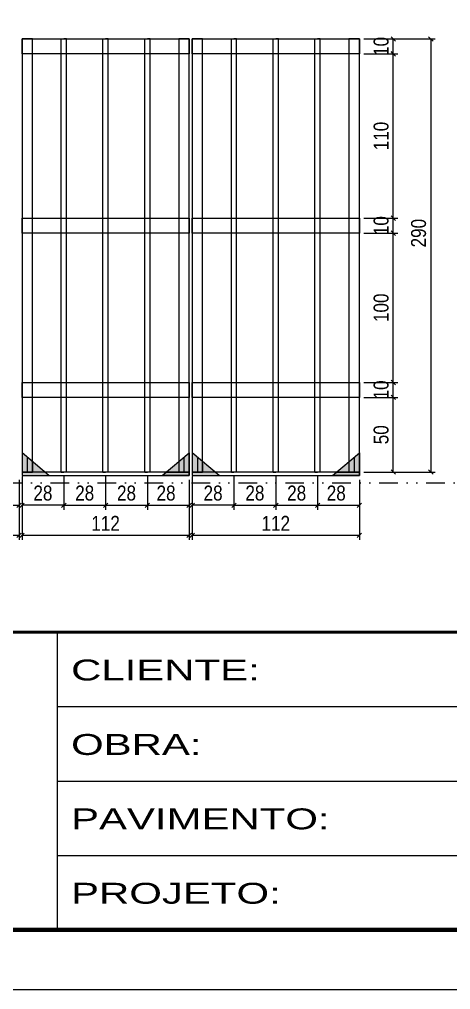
# Model space of a CAD drawing. Extents: x 14400 to 27878, y -21631 to 6985.
# Drawn here: x 19582 to 19871, y 2489 to 3139 of the extents above; entities that cross this region are included whole.
import ezdxf

# ---------------------------------------------------------------- set-up
doc = ezdxf.new("R2010")
doc.units = 0
for name, pattern in [('CONTINUO', [0]), ('DASHED', [0.75, 0.5, -0.25]), ('DIVIDE2', [0.625, 0.25, -0.125, 0, -0.125, 0, -0.125]), ('HIDDEN', [0.375, 0.25, -0.125])]:
    doc.linetypes.add(name, pattern=pattern)
for name, color, linetype in [('COTA', 241, 'Continuous'), ('Nível', 160, 'Continuous'), ('SARR_2.2x10', 60, 'Continuous'), ('SARR_3.5x7', 81, 'Continuous'), ('SARR_7x7', 40, 'Continuous')]:
    doc.layers.add(name, color=color, linetype=linetype)
for name, color, linetype, lineweight in [('Folhas', 255, 'Continuous', 9), ('Madeira', 126, 'Continuous', 18), ('Sarr 2.2x7', 40, 'Continuous', 9), ('SARRAFO DE PRESSAO', 251, 'DASHED', 9)]:
    doc.layers.add(name, color=color, linetype=linetype, lineweight=lineweight)
doc.styles.add('COTA TECNICA', font='techl___.ttf', dxfattribs={"height": 10})
doc.styles.add('Tecnologia', font='')
doc.styles.get('Tecnologia').set_extended_font_data('Forgotten Futurist')
doc.dimstyles.new('PAINEL', dxfattribs={"dimtxt": 10, "dimasz": 3, "dimexe": 3, "dimexo": 3, "dimgap": 3, "dimtad": 1, "dimdec": 1, "dimzin": 12, "dimdsep": 46, "dimtxsty": 'COTA TECNICA', "dimblk1": 'OBLIQUE', "dimblk2": 'OBLIQUE', "dimsah": 1, "dimcen": 0.9, "dimclrd": 4, "dimclre": 4, "dimclrt": 240, "dimadec": 1, "dimazin": 3, "dimtfac": 1, "dimtdec": 1, "dimtmove": 0, "dimatfit": 3, "dimfxl": 1, "dimtolj": 1, "dimtzin": 12, "dimarcsym": 0})

# ---------------------------------------------------------------- blocks, each defined once
blk = doc.blocks.new('9999999999')
at = {"color": 30, "linetype": 'CONTINUO'}
for p, q in [((98564.56, 34230.21), (98564.56, 34429.45)), ((98564.56, 34379.64), (99583.98, 34379.64)), ((98564.56, 34329.83), (99487.98, 34329.83)), ((98564.56, 34280.02), (99487.98, 34280.02))]:
    blk.add_line(p, q, dxfattribs=at)
at = {"color": 30, "linetype": 'CONTINUO', "const_width": 2}
blk.add_lwpolyline([(99583.98, 34230.21), (99583.98, 34414.45, 0.414214), (99568.98, 34429.45), (98228.98, 34429.45, 0.414214), (98213.98, 34414.45), (98213.98, 34245.21, 0.414214), (98228.98, 34230.21), (99583.98, 34230.21)], format="xyb", dxfattribs=at)
at = {"layer": 'Folhas'}
blk.add_lwpolyline([(98138.98, 34190.21), (99623.98, 34190.21), (99623.98, 35240.21), (98138.98, 35240.21)], close=True, dxfattribs=at)
at = {"layer": 'Folhas', "color": 30, "const_width": 3}
blk.add_lwpolyline([(98213.98, 34230.21), (99583.98, 34230.21), (99583.98, 35200.21), (98213.98, 35200.21)], close=True, dxfattribs=at)
at = {"layer": 'Folhas', "color": 7, "style": 'Tecnologia', "width": 1.5}
for s, p in [('CLIENTE:', (98573.65, 34397.17)), ('OBRA:', (98573.65, 34347.31)), ('PAVIMENTO:', (98573.65, 34297.5)), ('PROJETO:', (98573.65, 34247.69))]:
    blk.add_text(s, height=14, dxfattribs=at).set_placement(p)
blk = doc.blocks.new('_Oblique')
at = {"color": 0, "linetype": 'ByBlock', "lineweight": -2}
blk.add_line((-0.5, -0.5), (0.5, 0.5), dxfattribs=at)
blk = doc.blocks.new('*D6432')
at = {"layer": 'COTA', "color": 4, "lineweight": -2, "transparency": 16777216}
for p, q in [((19469.77, 2817.28), (19469.77, 2790.11)), ((19581.77, 2817.28), (19581.77, 2790.11)), ((19581.77, 2793.11), (19469.77, 2793.11))]:
    blk.add_line(p, q, dxfattribs=at)
at = {"layer": 'Defpoints', "color": 0, "transparency": 16777216}
for p in [(19469.77, 2820.28), (19581.77, 2820.28), (19469.77, 2793.11)]:
    blk.add_point(p, dxfattribs=at)
at = {"layer": 'COTA', "color": 4, "lineweight": -2, "transparency": 16777216, "xscale": 3, "yscale": 3, "zscale": 3, "rotation": 180}
blk.add_blockref('_Oblique', (19469.77, 2793.11), dxfattribs=at)
at = {"layer": 'COTA', "color": 4, "lineweight": -2, "transparency": 16777216, "xscale": 3, "yscale": 3, "zscale": 3}
blk.add_blockref('_Oblique', (19581.77, 2793.11), dxfattribs=at)
at = {"layer": 'COTA', "color": 240, "transparency": 16777216, "insert": (19525.77, 2801.17), "char_height": 10, "attachment_point": 5, "style": 'COTA TECNICA'}
blk.add_mtext('\\A1;112', dxfattribs=at)
blk = doc.blocks.new('*D6434')
at = {"layer": 'COTA', "color": 4, "lineweight": -2, "transparency": 16777216}
for p, q in [((19553.77, 2832.48), (19553.77, 2810.28)), ((19581.77, 2830.28), (19581.77, 2810.28)), ((19553.77, 2813.28), (19581.77, 2813.28))]:
    blk.add_line(p, q, dxfattribs=at)
at = {"layer": 'Defpoints', "color": 0, "transparency": 16777216}
for p in [(19553.77, 2835.48), (19581.77, 2833.28), (19581.77, 2813.28)]:
    blk.add_point(p, dxfattribs=at)
at = {"layer": 'COTA', "color": 4, "lineweight": -2, "transparency": 16777216, "xscale": 3, "yscale": 3, "zscale": 3, "rotation": 180}
blk.add_blockref('_Oblique', (19553.77, 2813.28), dxfattribs=at)
at = {"layer": 'COTA', "color": 4, "lineweight": -2, "transparency": 16777216, "xscale": 3, "yscale": 3, "zscale": 3}
blk.add_blockref('_Oblique', (19581.77, 2813.28), dxfattribs=at)
at = {"layer": 'COTA', "color": 240, "transparency": 16777216, "insert": (19566.27, 2821.38), "char_height": 10, "attachment_point": 5, "style": 'COTA TECNICA'}
blk.add_mtext('\\A1;28', dxfattribs=at)
blk = doc.blocks.new('*D6412')
at = {"layer": 'COTA', "color": 4, "lineweight": -2, "transparency": 16777216}
for p, q in [((19583.77, 2817.28), (19583.77, 2790.11)), ((19695.77, 2817.28), (19695.77, 2790.11)), ((19695.77, 2793.11), (19583.77, 2793.11))]:
    blk.add_line(p, q, dxfattribs=at)
at = {"layer": 'Defpoints', "color": 0, "transparency": 16777216}
for p in [(19583.77, 2820.28), (19695.77, 2820.28), (19583.77, 2793.11)]:
    blk.add_point(p, dxfattribs=at)
at = {"layer": 'COTA', "color": 4, "lineweight": -2, "transparency": 16777216, "xscale": 3, "yscale": 3, "zscale": 3, "rotation": 180}
blk.add_blockref('_Oblique', (19583.77, 2793.11), dxfattribs=at)
at = {"layer": 'COTA', "color": 4, "lineweight": -2, "transparency": 16777216, "xscale": 3, "yscale": 3, "zscale": 3}
blk.add_blockref('_Oblique', (19695.77, 2793.11), dxfattribs=at)
at = {"layer": 'COTA', "color": 240, "transparency": 16777216, "insert": (19639.77, 2801.17), "char_height": 10, "attachment_point": 5, "style": 'COTA TECNICA'}
blk.add_mtext('\\A1;112', dxfattribs=at)
blk = doc.blocks.new('*D6413')
at = {"layer": 'COTA', "color": 4, "lineweight": -2, "transparency": 16777216}
for p, q in [((19583.77, 2832.48), (19583.77, 2810.28)), ((19611.77, 2832.48), (19611.77, 2810.28)), ((19611.77, 2813.28), (19583.77, 2813.28))]:
    blk.add_line(p, q, dxfattribs=at)
at = {"layer": 'Defpoints', "color": 0, "transparency": 16777216}
for p in [(19583.77, 2835.48), (19611.77, 2835.48), (19583.77, 2813.28)]:
    blk.add_point(p, dxfattribs=at)
at = {"layer": 'COTA', "color": 4, "lineweight": -2, "transparency": 16777216, "xscale": 3, "yscale": 3, "zscale": 3, "rotation": 180}
blk.add_blockref('_Oblique', (19583.77, 2813.28), dxfattribs=at)
at = {"layer": 'COTA', "color": 4, "lineweight": -2, "transparency": 16777216, "xscale": 3, "yscale": 3, "zscale": 3}
blk.add_blockref('_Oblique', (19611.77, 2813.28), dxfattribs=at)
at = {"layer": 'COTA', "color": 240, "transparency": 16777216, "insert": (19597.77, 2821.38), "char_height": 10, "attachment_point": 5, "style": 'COTA TECNICA'}
blk.add_mtext('\\A1;28', dxfattribs=at)
blk = doc.blocks.new('*D6414')
at = {"layer": 'COTA', "color": 4, "lineweight": -2, "transparency": 16777216}
for p, q in [((19667.77, 2832.48), (19667.77, 2810.28)), ((19695.77, 2830.28), (19695.77, 2810.28)), ((19667.77, 2813.28), (19695.77, 2813.28))]:
    blk.add_line(p, q, dxfattribs=at)
at = {"layer": 'Defpoints', "color": 0, "transparency": 16777216}
for p in [(19667.77, 2835.48), (19695.77, 2833.28), (19695.77, 2813.28)]:
    blk.add_point(p, dxfattribs=at)
at = {"layer": 'COTA', "color": 4, "lineweight": -2, "transparency": 16777216, "xscale": 3, "yscale": 3, "zscale": 3, "rotation": 180}
blk.add_blockref('_Oblique', (19667.77, 2813.28), dxfattribs=at)
at = {"layer": 'COTA', "color": 4, "lineweight": -2, "transparency": 16777216, "xscale": 3, "yscale": 3, "zscale": 3}
blk.add_blockref('_Oblique', (19695.77, 2813.28), dxfattribs=at)
at = {"layer": 'COTA', "color": 240, "transparency": 16777216, "insert": (19680.27, 2821.38), "char_height": 10, "attachment_point": 5, "style": 'COTA TECNICA'}
blk.add_mtext('\\A1;28', dxfattribs=at)
blk = doc.blocks.new('*D6415')
at = {"layer": 'COTA', "color": 4, "lineweight": -2, "transparency": 16777216}
for p, q in [((19611.77, 2832.48), (19611.77, 2810.28)), ((19639.77, 2832.48), (19639.77, 2810.28)), ((19611.77, 2813.28), (19639.77, 2813.28))]:
    blk.add_line(p, q, dxfattribs=at)
at = {"layer": 'Defpoints', "color": 0, "transparency": 16777216}
for p in [(19611.77, 2835.48), (19639.77, 2835.48), (19639.77, 2813.28)]:
    blk.add_point(p, dxfattribs=at)
at = {"layer": 'COTA', "color": 4, "lineweight": -2, "transparency": 16777216, "xscale": 3, "yscale": 3, "zscale": 3, "rotation": 180}
blk.add_blockref('_Oblique', (19611.77, 2813.28), dxfattribs=at)
at = {"layer": 'COTA', "color": 4, "lineweight": -2, "transparency": 16777216, "xscale": 3, "yscale": 3, "zscale": 3}
blk.add_blockref('_Oblique', (19639.77, 2813.28), dxfattribs=at)
at = {"layer": 'COTA', "color": 240, "transparency": 16777216, "insert": (19625.77, 2821.38), "char_height": 10, "attachment_point": 5, "style": 'COTA TECNICA'}
blk.add_mtext('\\A1;28', dxfattribs=at)
blk = doc.blocks.new('*D6416')
at = {"layer": 'COTA', "color": 4, "lineweight": -2, "transparency": 16777216}
for p, q in [((19639.77, 2832.48), (19639.77, 2810.28)), ((19667.77, 2832.48), (19667.77, 2810.28)), ((19639.77, 2813.28), (19667.77, 2813.28))]:
    blk.add_line(p, q, dxfattribs=at)
at = {"layer": 'Defpoints', "color": 0, "transparency": 16777216}
for p in [(19639.77, 2835.48), (19667.77, 2835.48), (19667.77, 2813.28)]:
    blk.add_point(p, dxfattribs=at)
at = {"layer": 'COTA', "color": 4, "lineweight": -2, "transparency": 16777216, "xscale": 3, "yscale": 3, "zscale": 3, "rotation": 180}
blk.add_blockref('_Oblique', (19639.77, 2813.28), dxfattribs=at)
at = {"layer": 'COTA', "color": 4, "lineweight": -2, "transparency": 16777216, "xscale": 3, "yscale": 3, "zscale": 3}
blk.add_blockref('_Oblique', (19667.77, 2813.28), dxfattribs=at)
at = {"layer": 'COTA', "color": 240, "transparency": 16777216, "insert": (19653.77, 2821.38), "char_height": 10, "attachment_point": 5, "style": 'COTA TECNICA'}
blk.add_mtext('\\A1;28', dxfattribs=at)
blk = doc.blocks.new('*D6417')
at = {"layer": 'COTA', "color": 4, "lineweight": -2, "transparency": 16777216}
for p, q in [((19697.77, 2817.28), (19697.77, 2790.11)), ((19809.77, 2817.28), (19809.77, 2790.11)), ((19809.77, 2793.11), (19697.77, 2793.11))]:
    blk.add_line(p, q, dxfattribs=at)
at = {"layer": 'Defpoints', "color": 0, "transparency": 16777216}
for p in [(19697.77, 2820.28), (19809.77, 2820.28), (19697.77, 2793.11)]:
    blk.add_point(p, dxfattribs=at)
at = {"layer": 'COTA', "color": 4, "lineweight": -2, "transparency": 16777216, "xscale": 3, "yscale": 3, "zscale": 3, "rotation": 180}
blk.add_blockref('_Oblique', (19697.77, 2793.11), dxfattribs=at)
at = {"layer": 'COTA', "color": 4, "lineweight": -2, "transparency": 16777216, "xscale": 3, "yscale": 3, "zscale": 3}
blk.add_blockref('_Oblique', (19809.77, 2793.11), dxfattribs=at)
at = {"layer": 'COTA', "color": 240, "transparency": 16777216, "insert": (19753.77, 2801.17), "char_height": 10, "attachment_point": 5, "style": 'COTA TECNICA'}
blk.add_mtext('\\A1;112', dxfattribs=at)
blk = doc.blocks.new('*D6418')
at = {"layer": 'COTA', "color": 4, "lineweight": -2, "transparency": 16777216}
for p, q in [((19697.77, 2832.48), (19697.77, 2810.28)), ((19725.77, 2832.48), (19725.77, 2810.28)), ((19725.77, 2813.28), (19697.77, 2813.28))]:
    blk.add_line(p, q, dxfattribs=at)
at = {"layer": 'Defpoints', "color": 0, "transparency": 16777216}
for p in [(19697.77, 2835.48), (19725.77, 2835.48), (19697.77, 2813.28)]:
    blk.add_point(p, dxfattribs=at)
at = {"layer": 'COTA', "color": 4, "lineweight": -2, "transparency": 16777216, "xscale": 3, "yscale": 3, "zscale": 3, "rotation": 180}
blk.add_blockref('_Oblique', (19697.77, 2813.28), dxfattribs=at)
at = {"layer": 'COTA', "color": 4, "lineweight": -2, "transparency": 16777216, "xscale": 3, "yscale": 3, "zscale": 3}
blk.add_blockref('_Oblique', (19725.77, 2813.28), dxfattribs=at)
at = {"layer": 'COTA', "color": 240, "transparency": 16777216, "insert": (19711.77, 2821.38), "char_height": 10, "attachment_point": 5, "style": 'COTA TECNICA'}
blk.add_mtext('\\A1;28', dxfattribs=at)
blk = doc.blocks.new('*D6419')
at = {"layer": 'COTA', "color": 4, "lineweight": -2, "transparency": 16777216}
for p, q in [((19781.77, 2832.48), (19781.77, 2810.28)), ((19809.77, 2830.28), (19809.77, 2810.28)), ((19781.77, 2813.28), (19809.77, 2813.28))]:
    blk.add_line(p, q, dxfattribs=at)
at = {"layer": 'Defpoints', "color": 0, "transparency": 16777216}
for p in [(19781.77, 2835.48), (19809.77, 2833.28), (19809.77, 2813.28)]:
    blk.add_point(p, dxfattribs=at)
at = {"layer": 'COTA', "color": 4, "lineweight": -2, "transparency": 16777216, "xscale": 3, "yscale": 3, "zscale": 3, "rotation": 180}
blk.add_blockref('_Oblique', (19781.77, 2813.28), dxfattribs=at)
at = {"layer": 'COTA', "color": 4, "lineweight": -2, "transparency": 16777216, "xscale": 3, "yscale": 3, "zscale": 3}
blk.add_blockref('_Oblique', (19809.77, 2813.28), dxfattribs=at)
at = {"layer": 'COTA', "color": 240, "transparency": 16777216, "insert": (19794.27, 2821.38), "char_height": 10, "attachment_point": 5, "style": 'COTA TECNICA'}
blk.add_mtext('\\A1;28', dxfattribs=at)
blk = doc.blocks.new('*D6420')
at = {"layer": 'COTA', "color": 4, "lineweight": -2, "transparency": 16777216}
for p, q in [((19725.77, 2832.48), (19725.77, 2810.28)), ((19753.77, 2832.48), (19753.77, 2810.28)), ((19725.77, 2813.28), (19753.77, 2813.28))]:
    blk.add_line(p, q, dxfattribs=at)
at = {"layer": 'Defpoints', "color": 0, "transparency": 16777216}
for p in [(19725.77, 2835.48), (19753.77, 2835.48), (19753.77, 2813.28)]:
    blk.add_point(p, dxfattribs=at)
at = {"layer": 'COTA', "color": 4, "lineweight": -2, "transparency": 16777216, "xscale": 3, "yscale": 3, "zscale": 3, "rotation": 180}
blk.add_blockref('_Oblique', (19725.77, 2813.28), dxfattribs=at)
at = {"layer": 'COTA', "color": 4, "lineweight": -2, "transparency": 16777216, "xscale": 3, "yscale": 3, "zscale": 3}
blk.add_blockref('_Oblique', (19753.77, 2813.28), dxfattribs=at)
at = {"layer": 'COTA', "color": 240, "transparency": 16777216, "insert": (19739.77, 2821.38), "char_height": 10, "attachment_point": 5, "style": 'COTA TECNICA'}
blk.add_mtext('\\A1;28', dxfattribs=at)
blk = doc.blocks.new('*D6421')
at = {"layer": 'COTA', "color": 4, "lineweight": -2, "transparency": 16777216}
for p, q in [((19812.77, 2885.48), (19835.47, 2885.48)), ((19832.47, 2835.48), (19832.47, 2885.48)), ((19812.77, 2835.48), (19835.47, 2835.48))]:
    blk.add_line(p, q, dxfattribs=at)
at = {"layer": 'Defpoints', "color": 0, "transparency": 16777216}
for p in [(19809.77, 2885.48), (19832.47, 2885.48), (19809.77, 2835.48)]:
    blk.add_point(p, dxfattribs=at)
at = {"layer": 'COTA', "color": 4, "lineweight": -2, "transparency": 16777216, "xscale": 3, "yscale": 3, "zscale": 3}
for p, rotation in [((19832.47, 2885.48), 90), ((19832.47, 2835.48), 270)]:
    blk.add_blockref('_Oblique', p, dxfattribs=dict(at, rotation=rotation))
at = {"layer": 'COTA', "color": 240, "transparency": 16777216, "insert": (19824.36, 2860.48), "char_height": 10, "attachment_point": 5, "rotation": 90, "style": 'COTA TECNICA'}
blk.add_mtext('\\A1;50', dxfattribs=at)
blk = doc.blocks.new('*D6422')
at = {"layer": 'COTA', "color": 4, "lineweight": -2, "transparency": 16777216}
for p, q in [((19753.77, 2832.48), (19753.77, 2810.28)), ((19781.77, 2832.48), (19781.77, 2810.28)), ((19753.77, 2813.28), (19781.77, 2813.28))]:
    blk.add_line(p, q, dxfattribs=at)
at = {"layer": 'Defpoints', "color": 0, "transparency": 16777216}
for p in [(19753.77, 2835.48), (19781.77, 2835.48), (19781.77, 2813.28)]:
    blk.add_point(p, dxfattribs=at)
at = {"layer": 'COTA', "color": 4, "lineweight": -2, "transparency": 16777216, "xscale": 3, "yscale": 3, "zscale": 3, "rotation": 180}
blk.add_blockref('_Oblique', (19753.77, 2813.28), dxfattribs=at)
at = {"layer": 'COTA', "color": 4, "lineweight": -2, "transparency": 16777216, "xscale": 3, "yscale": 3, "zscale": 3}
blk.add_blockref('_Oblique', (19781.77, 2813.28), dxfattribs=at)
at = {"layer": 'COTA', "color": 240, "transparency": 16777216, "insert": (19767.77, 2821.38), "char_height": 10, "attachment_point": 5, "style": 'COTA TECNICA'}
blk.add_mtext('\\A1;28', dxfattribs=at)
blk = doc.blocks.new('*D6423')
at = {"layer": 'COTA', "color": 4, "lineweight": -2, "transparency": 16777216}
for p, q in [((19812.77, 2895.48), (19835.47, 2895.48)), ((19832.47, 2885.48), (19832.47, 2895.48)), ((19812.77, 2885.48), (19835.47, 2885.48))]:
    blk.add_line(p, q, dxfattribs=at)
at = {"layer": 'Defpoints', "color": 0, "transparency": 16777216}
for p in [(19809.77, 2895.48), (19832.47, 2895.48), (19809.77, 2885.48)]:
    blk.add_point(p, dxfattribs=at)
at = {"layer": 'COTA', "color": 4, "lineweight": -2, "transparency": 16777216, "xscale": 3, "yscale": 3, "zscale": 3}
for p, rotation in [((19832.47, 2895.48), 90), ((19832.47, 2885.48), 270)]:
    blk.add_blockref('_Oblique', p, dxfattribs=dict(at, rotation=rotation))
at = {"layer": 'COTA', "color": 240, "transparency": 16777216, "insert": (19824.37, 2890.48), "char_height": 10, "attachment_point": 5, "rotation": 90, "style": 'COTA TECNICA'}
blk.add_mtext('\\A1;10', dxfattribs=at)
blk = doc.blocks.new('*D6424')
at = {"layer": 'COTA', "color": 4, "lineweight": -2, "transparency": 16777216}
for p, q in [((19812.77, 2995.48), (19835.47, 2995.48)), ((19832.47, 2895.48), (19832.47, 2995.48)), ((19812.77, 2895.48), (19835.47, 2895.48))]:
    blk.add_line(p, q, dxfattribs=at)
at = {"layer": 'Defpoints', "color": 0, "transparency": 16777216}
for p in [(19809.77, 2995.48), (19832.47, 2995.48), (19809.77, 2895.48)]:
    blk.add_point(p, dxfattribs=at)
at = {"layer": 'COTA', "color": 4, "lineweight": -2, "transparency": 16777216, "xscale": 3, "yscale": 3, "zscale": 3}
for p, rotation in [((19832.47, 2995.48), 90), ((19832.47, 2895.48), 270)]:
    blk.add_blockref('_Oblique', p, dxfattribs=dict(at, rotation=rotation))
at = {"layer": 'COTA', "color": 240, "transparency": 16777216, "insert": (19824.37, 2945.48), "char_height": 10, "attachment_point": 5, "rotation": 90, "style": 'COTA TECNICA'}
blk.add_mtext('\\A1;100', dxfattribs=at)
blk = doc.blocks.new('*D6425')
at = {"layer": 'COTA', "color": 4, "lineweight": -2, "transparency": 16777216}
for p, q in [((19812.77, 3005.48), (19835.47, 3005.48)), ((19832.47, 2995.48), (19832.47, 3005.48)), ((19812.77, 2995.48), (19835.47, 2995.48))]:
    blk.add_line(p, q, dxfattribs=at)
at = {"layer": 'Defpoints', "color": 0, "transparency": 16777216}
for p in [(19809.77, 3005.48), (19832.47, 3005.48), (19809.77, 2995.48)]:
    blk.add_point(p, dxfattribs=at)
at = {"layer": 'COTA', "color": 4, "lineweight": -2, "transparency": 16777216, "xscale": 3, "yscale": 3, "zscale": 3}
for p, rotation in [((19832.47, 3005.48), 90), ((19832.47, 2995.48), 270)]:
    blk.add_blockref('_Oblique', p, dxfattribs=dict(at, rotation=rotation))
at = {"layer": 'COTA', "color": 240, "transparency": 16777216, "insert": (19824.37, 3000.48), "char_height": 10, "attachment_point": 5, "rotation": 90, "style": 'COTA TECNICA'}
blk.add_mtext('\\A1;10', dxfattribs=at)
blk = doc.blocks.new('*D6426')
at = {"layer": 'COTA', "color": 4, "lineweight": -2, "transparency": 16777216}
for p, q in [((19812.77, 3115.45), (19835.47, 3115.45)), ((19832.47, 3005.48), (19832.47, 3115.45)), ((19812.77, 3005.48), (19835.47, 3005.48))]:
    blk.add_line(p, q, dxfattribs=at)
at = {"layer": 'Defpoints', "color": 0, "transparency": 16777216}
for p in [(19809.77, 3115.45), (19832.47, 3115.45), (19809.77, 3005.48)]:
    blk.add_point(p, dxfattribs=at)
at = {"layer": 'COTA', "color": 4, "lineweight": -2, "transparency": 16777216, "xscale": 3, "yscale": 3, "zscale": 3}
for p, rotation in [((19832.47, 3115.45), 90), ((19832.47, 3005.48), 270)]:
    blk.add_blockref('_Oblique', p, dxfattribs=dict(at, rotation=rotation))
at = {"layer": 'COTA', "color": 240, "transparency": 16777216, "insert": (19824.37, 3060.47), "char_height": 10, "attachment_point": 5, "rotation": 90, "style": 'COTA TECNICA'}
blk.add_mtext('\\A1;110', dxfattribs=at)
blk = doc.blocks.new('*D6427')
at = {"layer": 'COTA', "color": 4, "lineweight": -2, "transparency": 16777216}
for p, q in [((19812.77, 3125.48), (19835.47, 3125.48)), ((19832.47, 3115.48), (19832.47, 3125.48)), ((19812.77, 3115.48), (19835.47, 3115.48))]:
    blk.add_line(p, q, dxfattribs=at)
at = {"layer": 'Defpoints', "color": 0, "transparency": 16777216}
for p in [(19809.77, 3125.48), (19832.47, 3125.48), (19809.77, 3115.48)]:
    blk.add_point(p, dxfattribs=at)
at = {"layer": 'COTA', "color": 4, "lineweight": -2, "transparency": 16777216, "xscale": 3, "yscale": 3, "zscale": 3}
for p, rotation in [((19832.47, 3125.48), 90), ((19832.47, 3115.48), 270)]:
    blk.add_blockref('_Oblique', p, dxfattribs=dict(at, rotation=rotation))
at = {"layer": 'COTA', "color": 240, "transparency": 16777216, "insert": (19824.37, 3120.48), "char_height": 10, "attachment_point": 5, "rotation": 90, "style": 'COTA TECNICA'}
blk.add_mtext('\\A1;10', dxfattribs=at)
blk = doc.blocks.new('*D6428')
at = {"layer": 'COTA', "color": 4, "lineweight": -2, "transparency": 16777216}
for p, q in [((19812.77, 3125.45), (19860.6, 3125.45)), ((19857.6, 3125.45), (19857.6, 2835.48)), ((19812.77, 2835.48), (19860.6, 2835.48))]:
    blk.add_line(p, q, dxfattribs=at)
at = {"layer": 'Defpoints', "color": 0, "transparency": 16777216}
for p in [(19809.77, 3125.45), (19809.77, 2835.48), (19857.6, 2835.48)]:
    blk.add_point(p, dxfattribs=at)
at = {"layer": 'COTA', "color": 4, "lineweight": -2, "transparency": 16777216, "xscale": 3, "yscale": 3, "zscale": 3}
for p, rotation in [((19857.6, 3125.45), 90), ((19857.6, 2835.48), 270)]:
    blk.add_blockref('_Oblique', p, dxfattribs=dict(at, rotation=rotation))
at = {"layer": 'COTA', "color": 240, "transparency": 16777216, "insert": (19849.47, 2995.45), "char_height": 10, "attachment_point": 5, "rotation": 90, "style": 'COTA TECNICA'}
blk.add_mtext('\\A1;290', dxfattribs=at)

msp = doc.modelspace()

# ---------------------------------------------------------------- hatches: boundary and pattern name
at = {"layer": 'Madeira'}
h = msp.add_hatch(color=252, dxfattribs=at)
h.dxf.hatch_style = 2
h.paths.add_polyline_path([(19583.77, 2848.28), (19583.77, 2833.28), (19601.77, 2833.28)])
h = msp.add_hatch(color=252, dxfattribs=at)
h.dxf.hatch_style = 2
h.paths.add_polyline_path([(19695.77, 2848.28), (19695.77, 2833.28), (19677.77, 2833.28)])
h = msp.add_hatch(color=252, dxfattribs=at)
h.dxf.hatch_style = 2
h.paths.add_polyline_path([(19697.77, 2848.28), (19697.77, 2833.28), (19715.77, 2833.28)])
h = msp.add_hatch(color=252, dxfattribs=at)
h.dxf.hatch_style = 2
h.paths.add_polyline_path([(19809.77, 2848.28), (19809.77, 2833.28), (19791.77, 2833.28)])

# ---------------------------------------------------------------- linework, layer by layer
at = {"layer": 'Madeira', "color": 1, "linetype": 'HIDDEN'}
for p, q in [((19587.27, 2844.78), (19587.27, 2835.48)), ((19587.27, 2844.78), (19587.27, 2835.48)), ((19590.77, 2841.28), (19590.77, 2835.48)), ((19692.27, 2844.78), (19692.27, 2835.48)), ((19692.27, 2844.78), (19692.27, 2835.48)), ((19701.27, 2844.78), (19701.27, 2835.48)), ((19701.27, 2844.78), (19701.27, 2835.48)), ((19704.77, 2841.28), (19704.77, 2835.48)), ((19806.27, 2844.78), (19806.27, 2835.48)), ((19806.27, 2844.78), (19806.27, 2835.48)), ((19593.61, 2835.48), (19583.77, 2835.48)), ((19593.61, 2835.48), (19583.77, 2835.48)), ((19599.57, 2835.48), (19583.77, 2835.48)), ((19679.97, 2835.48), (19695.77, 2835.48)), ((19685.94, 2835.48), (19695.77, 2835.48)), ((19685.94, 2835.48), (19695.77, 2835.48)), ((19707.61, 2835.48), (19697.77, 2835.48)), ((19707.61, 2835.48), (19697.77, 2835.48)), ((19713.57, 2835.48), (19697.77, 2835.48)), ((19793.97, 2835.48), (19809.77, 2835.48)), ((19799.94, 2835.48), (19809.77, 2835.48)), ((19799.94, 2835.48), (19809.77, 2835.48))]:
    msp.add_line(p, q, dxfattribs=at)
at = {"layer": 'Madeira'}
for p, q in [((19583.77, 2835.48), (19583.77, 2833.28)), ((19583.77, 2835.48), (19583.77, 2833.28)), ((19583.77, 2835.48), (19583.77, 2833.28)), ((19697.77, 2835.48), (19697.77, 2833.28)), ((19697.77, 2835.48), (19697.77, 2833.28)), ((19697.77, 2835.48), (19697.77, 2833.28))]:
    msp.add_line(p, q, dxfattribs=at)
at = {"layer": 'Madeira', "color": 0}
for points in [[(19583.77, 2848.28), (19583.77, 2833.28), (19601.77, 2833.28), (19583.77, 2848.28)], [(19695.77, 2848.28), (19695.77, 2833.28), (19677.77, 2833.28), (19695.77, 2848.28)], [(19697.77, 2848.28), (19697.77, 2833.28), (19715.77, 2833.28), (19697.77, 2848.28)], [(19809.77, 2848.28), (19809.77, 2833.28), (19791.77, 2833.28), (19809.77, 2848.28)]]:
    msp.add_lwpolyline(points, dxfattribs=at)
at = {"layer": 'Nível', "color": 4, "linetype": 'DIVIDE2', "ltscale": 50}
msp.add_line((19256.97, 2828.29), (20626.97, 2828.29), dxfattribs=at)
at = {"layer": 'Sarr 2.2x7'}
for points in [[(19695.77, 2835.48), (19583.77, 2835.48), (19583.77, 2833.28), (19695.77, 2833.28)], [(19809.77, 2835.48), (19697.77, 2835.48), (19697.77, 2833.28), (19809.77, 2833.28)]]:
    msp.add_lwpolyline(points, close=True, dxfattribs=at)
at = {"layer": 'SARR_2.2x10'}
for points in [[(19583.77, 3125.45), (19695.77, 3125.45), (19695.77, 3115.45), (19583.77, 3115.45)], [(19697.77, 3125.45), (19809.77, 3125.45), (19809.77, 3115.45), (19697.77, 3115.45)], [(19583.77, 3005.45), (19695.77, 3005.45), (19695.77, 2995.45), (19583.77, 2995.45)], [(19697.77, 3005.45), (19809.77, 3005.45), (19809.77, 2995.45), (19697.77, 2995.45)], [(19583.77, 2895.45), (19695.77, 2895.45), (19695.77, 2885.45), (19583.77, 2885.45)], [(19697.77, 2895.45), (19809.77, 2895.45), (19809.77, 2885.45), (19697.77, 2885.45)]]:
    msp.add_lwpolyline(points, close=True, dxfattribs=at)
at = {"layer": 'SARR_3.5x7'}
for p, q in [((19610.02, 2835.48), (19610.02, 3125.45)), ((19610.02, 3125.45), (19611.77, 3125.45)), ((19613.52, 3125.45), (19611.77, 3125.45)), ((19613.52, 2835.48), (19613.52, 3125.45)), ((19638.02, 2835.48), (19638.02, 3125.45)), ((19638.02, 3125.45), (19639.77, 3125.45)), ((19641.52, 3125.45), (19639.77, 3125.45)), ((19641.52, 2835.48), (19641.52, 3125.45)), ((19666.02, 2835.48), (19666.02, 3125.45)), ((19666.02, 3125.45), (19667.77, 3125.45)), ((19669.52, 3125.45), (19667.77, 3125.45)), ((19669.52, 2835.48), (19669.52, 3125.45)), ((19724.02, 2835.48), (19724.02, 3125.45)), ((19724.02, 3125.45), (19725.77, 3125.45)), ((19727.52, 3125.45), (19725.77, 3125.45)), ((19727.52, 2835.48), (19727.52, 3125.45)), ((19752.02, 2835.48), (19752.02, 3125.45)), ((19752.02, 3125.45), (19753.77, 3125.45)), ((19755.52, 3125.45), (19753.77, 3125.45)), ((19755.52, 2835.48), (19755.52, 3125.45)), ((19780.02, 2835.48), (19780.02, 3125.45)), ((19780.02, 3125.45), (19781.77, 3125.45)), ((19783.52, 3125.45), (19781.77, 3125.45)), ((19783.52, 2835.48), (19783.52, 3125.45)), ((19610.02, 2835.48), (19611.77, 2835.48)), ((19613.52, 2835.48), (19611.77, 2835.48)), ((19638.02, 2835.48), (19639.77, 2835.48)), ((19641.52, 2835.48), (19639.77, 2835.48)), ((19666.02, 2835.48), (19667.77, 2835.48)), ((19669.52, 2835.48), (19667.77, 2835.48)), ((19724.02, 2835.48), (19725.77, 2835.48)), ((19727.52, 2835.48), (19725.77, 2835.48)), ((19752.02, 2835.48), (19753.77, 2835.48)), ((19755.52, 2835.48), (19753.77, 2835.48)), ((19780.02, 2835.48), (19781.77, 2835.48)), ((19783.52, 2835.48), (19781.77, 2835.48))]:
    msp.add_line(p, q, dxfattribs=at)
at = {"layer": 'SARR_7x7'}
for points in [[(19583.77, 2835.48), (19590.77, 2835.48), (19590.77, 3125.45), (19583.77, 3125.45)], [(19688.77, 2835.48), (19695.77, 2835.48), (19695.77, 3125.45), (19688.77, 3125.45)], [(19697.77, 2835.48), (19704.77, 2835.48), (19704.77, 3125.45), (19697.77, 3125.45)], [(19802.77, 2835.48), (19809.77, 2835.48), (19809.77, 3125.45), (19802.77, 3125.45)]]:
    msp.add_lwpolyline(points, close=True, dxfattribs=at)

# ---------------------------------------------------------------- block references
at = {"layer": 'SARRAFO DE PRESSAO', "color": 6, "linetype": 'ByBlock'}
msp.add_blockref('9999999999', (-78957.01, -31701.2), dxfattribs=at)

# ---------------------------------------------------------------- dimensions: what is measured, and where the dimension line sits
at = {"layer": 'COTA'}
for base, p1, p2, picture, middle in [((19832.47, 3125.48), (19809.77, 3115.48), (19809.77, 3125.48), '*D6427', (19832.47, 3120.48)), ((19857.6, 2835.48), (19809.77, 3125.45), (19809.77, 2835.48), '*D6428', (19857.6, 2995.45)), ((19832.47, 3005.48), (19809.77, 2995.48), (19809.77, 3005.48), '*D6425', (19832.47, 3000.48)), ((19832.47, 2895.48), (19809.77, 2885.48), (19809.77, 2895.48), '*D6423', (19832.47, 2890.48))]:
    dim = msp.add_linear_dim(base=base, p1=p1, p2=p2, angle=90, dimstyle='PAINEL', override={"dimtmove": 1}, dxfattribs=at)
    dim.commit()
    dim.dimension.update_dxf_attribs({"geometry": picture, "text_midpoint": middle, "dimtype": 160})
for base, p1, p2, angle, picture, middle in [((19832.47, 3115.45), (19809.77, 3005.48), (19809.77, 3115.45), 90, '*D6426', (19824.37, 3060.47)), ((19832.47, 2995.48), (19809.77, 2895.48), (19809.77, 2995.48), 90, '*D6424', (19824.37, 2945.48)), ((19832.47, 2885.48), (19809.77, 2835.48), (19809.77, 2885.48), 90, '*D6421', (19824.36, 2860.48)), ((19583.77, 2813.28), (19611.77, 2835.48), (19583.77, 2835.48), 180, '*D6413', (19597.77, 2821.38)), ((19697.77, 2813.28), (19725.77, 2835.48), (19697.77, 2835.48), 180, '*D6418', (19711.77, 2821.38)), ((19469.77, 2793.11), (19581.77, 2820.28), (19469.77, 2820.28), 180, '*D6432', (19525.77, 2801.17)), ((19583.77, 2793.11), (19695.77, 2820.28), (19583.77, 2820.28), 180, '*D6412', (19639.77, 2801.17)), ((19697.77, 2793.11), (19809.77, 2820.28), (19697.77, 2820.28), 180, '*D6417', (19753.77, 2801.17))]:
    dim = msp.add_linear_dim(base=base, p1=p1, p2=p2, angle=angle, dimstyle='PAINEL', override={"dimtmove": 1}, dxfattribs=at)
    dim.commit()
    dim.dimension.update_dxf_attribs({"geometry": picture, "text_midpoint": middle})
for base, p1, p2, picture, middle in [((19581.77, 2813.28), (19553.77, 2835.48), (19581.77, 2833.28), '*D6434', (19566.27, 2813.28)), ((19695.77, 2813.28), (19667.77, 2835.48), (19695.77, 2833.28), '*D6414', (19680.27, 2813.28)), ((19809.77, 2813.28), (19781.77, 2835.48), (19809.77, 2833.28), '*D6419', (19794.27, 2813.28))]:
    dim = msp.add_linear_dim(base=base, p1=p1, p2=p2, dimstyle='PAINEL', override={"dimtmove": 1}, dxfattribs=at)
    dim.commit()
    dim.dimension.update_dxf_attribs({"geometry": picture, "text_midpoint": middle, "dimtype": 160})
for base, p1, p2, picture, middle in [((19639.77, 2813.28), (19611.77, 2835.48), (19639.77, 2835.48), '*D6415', (19625.77, 2821.38)), ((19667.77, 2813.28), (19639.77, 2835.48), (19667.77, 2835.48), '*D6416', (19653.77, 2821.38)), ((19753.77, 2813.28), (19725.77, 2835.48), (19753.77, 2835.48), '*D6420', (19739.77, 2821.38)), ((19781.77, 2813.28), (19753.77, 2835.48), (19781.77, 2835.48), '*D6422', (19767.77, 2821.38))]:
    dim = msp.add_linear_dim(base=base, p1=p1, p2=p2, dimstyle='PAINEL', override={"dimtmove": 1}, dxfattribs=at)
    dim.commit()
    dim.dimension.update_dxf_attribs({"geometry": picture, "text_midpoint": middle})

doc.saveas('drawing.dxf')
